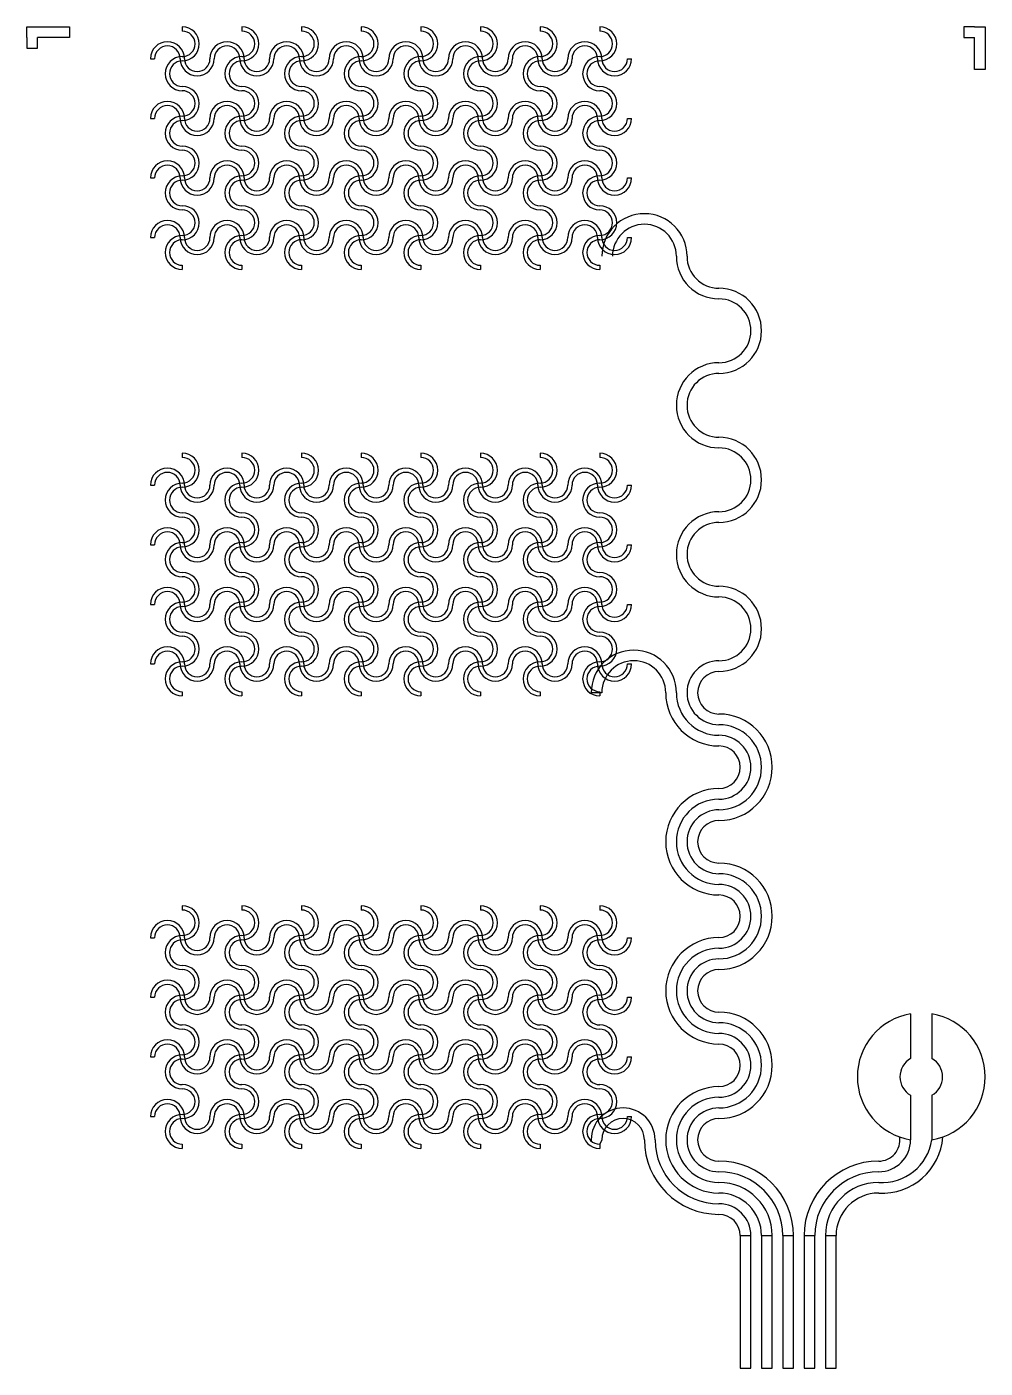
# Model space of a CAD drawing. Header units: inches. Extents: x 98 to 269, y 17 to 80.
# Drawn here: x 97.7 to 142.7, y 17.1 to 80.1 of the extents above; entities that cross this region are included whole.
import ezdxf

# ---------------------------------------------------------------- set-up
doc = ezdxf.new("R2010")
doc.units = ezdxf.units.IN
doc.header["$MEASUREMENT"] = 0

msp = doc.modelspace()

# ---------------------------------------------------------------- linework, layer by layer
for p, q in [((97.731, 80.078), (99.731, 80.078)), ((97.731, 79.578), (97.731, 80.078)), ((99.731, 80.078), (99.731, 79.578)), ((105.031, 80.078), (105.031, 79.878)), ((107.831, 80.078), (107.831, 79.878)), ((110.631, 80.078), (110.631, 79.878)), ((113.431, 80.078), (113.431, 79.878)), ((116.231, 80.078), (116.231, 79.878)), ((119.031, 80.078), (119.031, 79.878)), ((121.831, 80.078), (121.831, 79.878)), ((124.631, 80.078), (124.631, 79.878)), ((141.731, 80.078), (141.731, 79.578)), ((142.231, 80.078), (141.731, 80.078)), ((142.231, 80.078), (142.731, 80.078)), ((142.731, 80.078), (142.731, 78.078)), ((97.731, 79.578), (97.731, 79.078)), ((99.731, 79.578), (98.231, 79.578)), ((98.231, 79.078), (98.231, 79.578)), ((141.731, 79.578), (142.231, 79.578)), ((142.231, 78.078), (142.231, 79.578)), ((97.731, 79.078), (98.231, 79.078)), ((103.531, 78.578), (103.731, 78.578)), ((125.931, 78.578), (126.131, 78.578)), ((142.731, 78.078), (142.231, 78.078)), ((103.531, 75.778), (103.731, 75.778)), ((125.931, 75.778), (126.131, 75.778)), ((103.531, 72.978), (103.731, 72.978)), ((125.931, 72.978), (126.131, 72.978)), ((103.531, 70.178), (103.731, 70.178)), ((125.931, 70.178), (126.131, 70.178)), ((105.031, 68.878), (105.031, 68.678)), ((107.831, 68.878), (107.831, 68.678)), ((110.631, 68.878), (110.631, 68.678)), ((113.431, 68.878), (113.431, 68.678)), ((116.231, 68.878), (116.231, 68.678)), ((119.031, 68.878), (119.031, 68.678)), ((121.831, 68.878), (121.831, 68.678)), ((124.631, 68.878), (124.631, 68.678)), ((105.031, 60.052), (105.031, 59.852)), ((107.831, 60.052), (107.831, 59.852)), ((110.631, 60.052), (110.631, 59.852)), ((113.431, 60.052), (113.431, 59.852)), ((116.231, 60.052), (116.231, 59.852)), ((119.031, 60.052), (119.031, 59.852)), ((121.831, 60.052), (121.831, 59.852)), ((124.631, 60.052), (124.631, 59.852)), ((103.531, 58.552), (103.731, 58.552)), ((125.931, 58.552), (126.131, 58.552)), ((103.531, 55.752), (103.731, 55.752)), ((125.931, 55.752), (126.131, 55.752)), ((103.531, 52.952), (103.731, 52.952)), ((125.931, 52.952), (126.131, 52.952)), ((103.531, 50.152), (103.731, 50.152)), ((125.931, 50.152), (126.131, 50.152)), ((105.031, 48.852), (105.031, 48.652)), ((107.831, 48.852), (107.831, 48.652)), ((110.631, 48.852), (110.631, 48.652)), ((113.431, 48.852), (113.431, 48.652)), ((116.231, 48.852), (116.231, 48.652)), ((119.031, 48.852), (119.031, 48.652)), ((121.831, 48.852), (121.831, 48.652)), ((124.731, 48.802), (124.231, 48.802)), ((124.631, 48.852), (124.631, 48.652)), ((105.031, 38.797), (105.031, 38.597)), ((107.831, 38.797), (107.831, 38.597)), ((110.631, 38.797), (110.631, 38.597)), ((113.431, 38.797), (113.431, 38.597)), ((116.231, 38.797), (116.231, 38.597)), ((119.031, 38.797), (119.031, 38.597)), ((121.831, 38.797), (121.831, 38.597)), ((124.631, 38.797), (124.631, 38.597)), ((103.531, 37.297), (103.731, 37.297)), ((125.931, 37.297), (126.131, 37.297)), ((103.531, 34.497), (103.731, 34.497)), ((125.931, 34.497), (126.131, 34.497)), ((139.231, 33.718), (139.231, 31.626)), ((140.231, 33.718), (140.231, 31.626)), ((103.531, 31.697), (103.731, 31.697)), ((125.931, 31.697), (126.131, 31.697)), ((139.231, 29.894), (139.231, 27.802)), ((140.231, 29.894), (140.231, 27.802)), ((103.531, 28.897), (103.731, 28.897)), ((125.931, 28.897), (126.131, 28.897)), ((124.231, 27.802), (124.232, 27.749)), ((124.731, 27.802), (124.631, 27.597)), ((105.031, 27.597), (105.031, 27.397)), ((107.831, 27.597), (107.831, 27.397)), ((110.631, 27.597), (110.631, 27.397)), ((113.431, 27.597), (113.431, 27.397)), ((116.231, 27.597), (116.231, 27.397)), ((119.031, 27.597), (119.031, 27.397)), ((121.831, 27.597), (121.831, 27.397)), ((124.631, 27.597), (124.631, 27.397)), ((131.231, 23.302), (131.231, 17.078)), ((131.231, 23.302), (131.731, 23.302)), ((131.731, 17.078), (131.731, 23.302)), ((132.231, 23.302), (132.231, 17.078)), ((132.231, 23.302), (132.731, 23.302)), ((132.731, 17.078), (132.731, 23.302)), ((133.231, 23.302), (133.231, 17.078)), ((133.231, 23.302), (133.731, 23.302)), ((133.731, 17.078), (133.731, 23.302)), ((134.231, 23.302), (134.231, 17.078)), ((134.231, 23.302), (134.731, 23.302)), ((134.731, 17.078), (134.731, 23.302)), ((135.231, 23.302), (135.231, 17.078)), ((135.231, 23.302), (135.731, 23.302)), ((135.731, 17.078), (135.731, 23.302)), ((131.231, 17.078), (131.731, 17.078)), ((132.231, 17.078), (132.731, 17.078)), ((133.231, 17.078), (133.731, 17.078)), ((134.231, 17.078), (134.731, 17.078)), ((135.231, 17.078), (135.731, 17.078))]:
    msp.add_line(p, q)
for centre, radius, start, end in [((105.031, 79.278), 0.8, 270, 90), ((107.831, 79.278), 0.8, 270, 90), ((110.631, 79.278), 0.8, 270, 90), ((113.431, 79.278), 0.8, 270, 90), ((116.231, 79.278), 0.8, 270, 90), ((119.031, 79.278), 0.8, 270, 90), ((121.831, 79.278), 0.8, 270, 90), ((124.631, 79.278), 0.8, 270, 90), ((105.031, 79.278), 0.6, 270, 90), ((107.831, 79.278), 0.6, 270, 90), ((110.631, 79.278), 0.6, 270, 90), ((113.431, 79.278), 0.6, 270, 90), ((116.231, 79.278), 0.6, 270, 90), ((119.031, 79.278), 0.6, 270, 90), ((121.831, 79.278), 0.6, 270, 90), ((124.631, 79.278), 0.6, 270, 90), ((104.331, 78.578), 0.8, 0, 180), ((104.331, 78.578), 0.6, 0, 180), ((107.131, 78.578), 0.8, 0, 180), ((107.131, 78.578), 0.6, 0, 180), ((109.931, 78.578), 0.8, 0, 180), ((109.931, 78.578), 0.6, 0, 180), ((112.731, 78.578), 0.8, 0, 180), ((112.731, 78.578), 0.6, 0, 180), ((115.531, 78.578), 0.8, 0, 180), ((115.531, 78.578), 0.6, 0, 180), ((118.331, 78.578), 0.8, 0, 180), ((118.331, 78.578), 0.6, 0, 180), ((121.131, 78.578), 0.8, 0, 180), ((121.131, 78.578), 0.6, 0, 180), ((123.931, 78.578), 0.8, 0, 180), ((123.931, 78.578), 0.6, 0, 180), ((105.031, 77.878), 0.8, 90, 270), ((105.031, 77.878), 0.6, 90, 270), ((105.731, 78.578), 0.8, 180, 0), ((105.731, 78.578), 0.6, 180, 0), ((107.831, 77.878), 0.8, 90, 270), ((107.831, 77.878), 0.6, 90, 270), ((108.531, 78.578), 0.8, 180, 0), ((108.531, 78.578), 0.6, 180, 0), ((110.631, 77.878), 0.8, 90, 270), ((110.631, 77.878), 0.6, 90, 270), ((111.331, 78.578), 0.8, 180, 0), ((111.331, 78.578), 0.6, 180, 0), ((113.431, 77.878), 0.8, 90, 270), ((113.431, 77.878), 0.6, 90, 270), ((114.131, 78.578), 0.8, 180, 0), ((114.131, 78.578), 0.6, 180, 0), ((116.231, 77.878), 0.8, 90, 270), ((116.231, 77.878), 0.6, 90, 270), ((116.931, 78.578), 0.8, 180, 0), ((116.931, 78.578), 0.6, 180, 0), ((119.031, 77.878), 0.8, 90, 270), ((119.031, 77.878), 0.6, 90, 270), ((119.731, 78.578), 0.8, 180, 0), ((119.731, 78.578), 0.6, 180, 0), ((121.831, 77.878), 0.8, 90, 270), ((121.831, 77.878), 0.6, 90, 270), ((122.531, 78.578), 0.8, 180, 0), ((122.531, 78.578), 0.6, 180, 0), ((124.631, 77.878), 0.8, 90, 270), ((124.631, 77.878), 0.6, 90, 270), ((125.331, 78.578), 0.8, 180, 0), ((125.331, 78.578), 0.6, 180, 0), ((105.031, 76.478), 0.8, 270, 90), ((105.031, 76.478), 0.6, 270, 90), ((107.831, 76.478), 0.8, 270, 90), ((107.831, 76.478), 0.6, 270, 90), ((110.631, 76.478), 0.8, 270, 90), ((110.631, 76.478), 0.6, 270, 90), ((113.431, 76.478), 0.8, 270, 90), ((113.431, 76.478), 0.6, 270, 90), ((116.231, 76.478), 0.8, 270, 90), ((116.231, 76.478), 0.6, 270, 90), ((119.031, 76.478), 0.8, 270, 90), ((119.031, 76.478), 0.6, 270, 90), ((121.831, 76.478), 0.8, 270, 90), ((121.831, 76.478), 0.6, 270, 90), ((124.631, 76.478), 0.8, 270, 90), ((124.631, 76.478), 0.6, 270, 90), ((104.331, 75.778), 0.8, 0, 180), ((104.331, 75.778), 0.6, 0, 180), ((107.131, 75.778), 0.8, 0, 180), ((107.131, 75.778), 0.6, 0, 180), ((109.931, 75.778), 0.8, 0, 180), ((109.931, 75.778), 0.6, 0, 180), ((112.731, 75.778), 0.8, 0, 180), ((112.731, 75.778), 0.6, 0, 180), ((115.531, 75.778), 0.8, 0, 180), ((115.531, 75.778), 0.6, 0, 180), ((118.331, 75.778), 0.8, 0, 180), ((118.331, 75.778), 0.6, 0, 180), ((121.131, 75.778), 0.8, 0, 180), ((121.131, 75.778), 0.6, 0, 180), ((123.931, 75.778), 0.8, 0, 180), ((123.931, 75.778), 0.6, 0, 180), ((105.031, 75.078), 0.8, 90, 270), ((105.031, 75.078), 0.6, 90, 270), ((105.731, 75.778), 0.8, 180, 0), ((105.731, 75.778), 0.6, 180, 0), ((107.831, 75.078), 0.8, 90, 270), ((107.831, 75.078), 0.6, 90, 270), ((108.531, 75.778), 0.8, 180, 0), ((108.531, 75.778), 0.6, 180, 0), ((110.631, 75.078), 0.8, 90, 270), ((110.631, 75.078), 0.6, 90, 270), ((111.331, 75.778), 0.8, 180, 0), ((111.331, 75.778), 0.6, 180, 0), ((113.431, 75.078), 0.8, 90, 270), ((113.431, 75.078), 0.6, 90, 270), ((114.131, 75.778), 0.8, 180, 0), ((114.131, 75.778), 0.6, 180, 0), ((116.231, 75.078), 0.8, 90, 270), ((116.231, 75.078), 0.6, 90, 270), ((116.931, 75.778), 0.8, 180, 0), ((116.931, 75.778), 0.6, 180, 0), ((119.031, 75.078), 0.8, 90, 270), ((119.031, 75.078), 0.6, 90, 270), ((119.731, 75.778), 0.8, 180, 0), ((119.731, 75.778), 0.6, 180, 0), ((121.831, 75.078), 0.8, 90, 270), ((121.831, 75.078), 0.6, 90, 270), ((122.531, 75.778), 0.8, 180, 0), ((122.531, 75.778), 0.6, 180, 0), ((124.631, 75.078), 0.8, 90, 270), ((124.631, 75.078), 0.6, 90, 270), ((125.331, 75.778), 0.8, 180, 0), ((125.331, 75.778), 0.6, 180, 0), ((105.031, 73.678), 0.8, 270, 90), ((107.831, 73.678), 0.8, 270, 90), ((110.631, 73.678), 0.8, 270, 90), ((113.431, 73.678), 0.8, 270, 90), ((116.231, 73.678), 0.8, 270, 90), ((119.031, 73.678), 0.8, 270, 90), ((121.831, 73.678), 0.8, 270, 90), ((124.631, 73.678), 0.8, 270, 90), ((104.331, 72.978), 0.8, 0, 180), ((105.031, 73.678), 0.6, 270, 90), ((107.131, 72.978), 0.8, 0, 180), ((107.831, 73.678), 0.6, 270, 90), ((109.931, 72.978), 0.8, 0, 180), ((110.631, 73.678), 0.6, 270, 90), ((112.731, 72.978), 0.8, 0, 180), ((113.431, 73.678), 0.6, 270, 90), ((115.531, 72.978), 0.8, 0, 180), ((116.231, 73.678), 0.6, 270, 90), ((118.331, 72.978), 0.8, 0, 180), ((119.031, 73.678), 0.6, 270, 90), ((121.131, 72.978), 0.8, 0, 180), ((121.831, 73.678), 0.6, 270, 90), ((123.931, 72.978), 0.8, 0, 180), ((124.631, 73.678), 0.6, 270, 90), ((104.331, 72.978), 0.6, 0, 180), ((107.131, 72.978), 0.6, 0, 180), ((109.931, 72.978), 0.6, 0, 180), ((112.731, 72.978), 0.6, 0, 180), ((115.531, 72.978), 0.6, 0, 180), ((118.331, 72.978), 0.6, 0, 180), ((121.131, 72.978), 0.6, 0, 180), ((123.931, 72.978), 0.6, 0, 180), ((105.031, 72.278), 0.8, 90, 270), ((105.031, 72.278), 0.6, 90, 270), ((105.731, 72.978), 0.8, 180, 0), ((105.731, 72.978), 0.6, 180, 0), ((107.831, 72.278), 0.8, 90, 270), ((107.831, 72.278), 0.6, 90, 270), ((108.531, 72.978), 0.8, 180, 0), ((108.531, 72.978), 0.6, 180, 0), ((110.631, 72.278), 0.8, 90, 270), ((110.631, 72.278), 0.6, 90, 270), ((111.331, 72.978), 0.8, 180, 0), ((111.331, 72.978), 0.6, 180, 0), ((113.431, 72.278), 0.8, 90, 270), ((113.431, 72.278), 0.6, 90, 270), ((114.131, 72.978), 0.8, 180, 0), ((114.131, 72.978), 0.6, 180, 0), ((116.231, 72.278), 0.8, 90, 270), ((116.231, 72.278), 0.6, 90, 270), ((116.931, 72.978), 0.8, 180, 0), ((116.931, 72.978), 0.6, 180, 0), ((119.031, 72.278), 0.8, 90, 270), ((119.031, 72.278), 0.6, 90, 270), ((119.731, 72.978), 0.8, 180, 0), ((119.731, 72.978), 0.6, 180, 0), ((121.831, 72.278), 0.8, 90, 270), ((121.831, 72.278), 0.6, 90, 270), ((122.531, 72.978), 0.8, 180, 0), ((122.531, 72.978), 0.6, 180, 0), ((124.631, 72.278), 0.8, 90, 270), ((124.631, 72.278), 0.6, 90, 270), ((125.331, 72.978), 0.8, 180, 0), ((125.331, 72.978), 0.6, 180, 0), ((105.031, 70.878), 0.8, 270, 90), ((105.031, 70.878), 0.6, 270, 90), ((107.831, 70.878), 0.8, 270, 90), ((107.831, 70.878), 0.6, 270, 90), ((110.631, 70.878), 0.8, 270, 90), ((110.631, 70.878), 0.6, 270, 90), ((113.431, 70.878), 0.8, 270, 90), ((113.431, 70.878), 0.6, 270, 90), ((116.231, 70.878), 0.8, 270, 90), ((116.231, 70.878), 0.6, 270, 90), ((119.031, 70.878), 0.8, 270, 90), ((119.031, 70.878), 0.6, 270, 90), ((121.831, 70.878), 0.8, 270, 90), ((121.831, 70.878), 0.6, 270, 90), ((124.631, 70.878), 0.8, 270, 90), ((124.631, 70.878), 0.6, 270, 90), ((126.731, 69.302), 2, 0, 180), ((104.331, 70.178), 0.8, 0, 180), ((104.331, 70.178), 0.6, 0, 180), ((107.131, 70.178), 0.8, 0, 180), ((107.131, 70.178), 0.6, 0, 180), ((109.931, 70.178), 0.8, 0, 180), ((109.931, 70.178), 0.6, 0, 180), ((112.731, 70.178), 0.8, 0, 180), ((112.731, 70.178), 0.6, 0, 180), ((115.531, 70.178), 0.8, 0, 180), ((115.531, 70.178), 0.6, 0, 180), ((118.331, 70.178), 0.8, 0, 180), ((118.331, 70.178), 0.6, 0, 180), ((121.131, 70.178), 0.8, 0, 180), ((121.131, 70.178), 0.6, 0, 180), ((123.931, 70.178), 0.8, 0, 180), ((123.931, 70.178), 0.6, 0, 180), ((126.731, 69.302), 1.5, 0, 180), ((105.031, 69.478), 0.8, 90, 270), ((105.031, 69.478), 0.6, 90, 270), ((105.731, 70.178), 0.8, 180, 0), ((105.731, 70.178), 0.6, 180, 0), ((107.831, 69.478), 0.8, 90, 270), ((107.831, 69.478), 0.6, 90, 270), ((108.531, 70.178), 0.8, 180, 0), ((108.531, 70.178), 0.6, 180, 0), ((110.631, 69.478), 0.8, 90, 270), ((110.631, 69.478), 0.6, 90, 270), ((111.331, 70.178), 0.8, 180, 0), ((111.331, 70.178), 0.6, 180, 0), ((113.431, 69.478), 0.8, 90, 270), ((113.431, 69.478), 0.6, 90, 270), ((114.131, 70.178), 0.8, 180, 0), ((114.131, 70.178), 0.6, 180, 0), ((116.231, 69.478), 0.8, 90, 270), ((116.231, 69.478), 0.6, 90, 270), ((116.931, 70.178), 0.8, 180, 0), ((116.931, 70.178), 0.6, 180, 0), ((119.031, 69.478), 0.8, 90, 270), ((119.031, 69.478), 0.6, 90, 270), ((119.731, 70.178), 0.8, 180, 0), ((119.731, 70.178), 0.6, 180, 0), ((121.831, 69.478), 0.8, 90, 270), ((121.831, 69.478), 0.6, 90, 270), ((122.531, 70.178), 0.8, 180, 0), ((122.531, 70.178), 0.6, 180, 0), ((124.631, 69.478), 0.8, 90, 270), ((124.631, 69.478), 0.6, 90, 270), ((125.331, 70.178), 0.8, 180, 0), ((125.331, 70.178), 0.6, 180, 0), ((130.231, 69.302), 2, 180, 270), ((130.231, 69.302), 1.5, 180, 270), ((130.231, 65.802), 2, 270, 90), ((130.231, 65.802), 1.5, 270, 90), ((130.231, 62.302), 2, 90, 270), ((130.231, 62.302), 1.5, 90, 270), ((130.231, 58.802), 2, 270, 90), ((105.031, 59.252), 0.8, 270, 90), ((105.031, 59.252), 0.6, 270, 90), ((107.831, 59.252), 0.8, 270, 90), ((107.831, 59.252), 0.6, 270, 90), ((110.631, 59.252), 0.8, 270, 90), ((110.631, 59.252), 0.6, 270, 90), ((113.431, 59.252), 0.8, 270, 90), ((113.431, 59.252), 0.6, 270, 90), ((116.231, 59.252), 0.8, 270, 90), ((116.231, 59.252), 0.6, 270, 90), ((119.031, 59.252), 0.8, 270, 90), ((119.031, 59.252), 0.6, 270, 90), ((121.831, 59.252), 0.8, 270, 90), ((121.831, 59.252), 0.6, 270, 90), ((124.631, 59.252), 0.8, 270, 90), ((124.631, 59.252), 0.6, 270, 90), ((130.231, 58.802), 1.5, 270, 90), ((104.331, 58.552), 0.8, 0, 180), ((107.131, 58.552), 0.8, 0, 180), ((109.931, 58.552), 0.8, 0, 180), ((112.731, 58.552), 0.8, 0, 180), ((115.531, 58.552), 0.8, 0, 180), ((118.331, 58.552), 0.8, 0, 180), ((121.131, 58.552), 0.8, 0, 180), ((123.931, 58.552), 0.8, 0, 180), ((104.331, 58.552), 0.6, 0, 180), ((105.031, 57.852), 0.8, 90, 270), ((107.131, 58.552), 0.6, 0, 180), ((107.831, 57.852), 0.8, 90, 270), ((109.931, 58.552), 0.6, 0, 180), ((110.631, 57.852), 0.8, 90, 270), ((112.731, 58.552), 0.6, 0, 180), ((113.431, 57.852), 0.8, 90, 270), ((115.531, 58.552), 0.6, 0, 180), ((116.231, 57.852), 0.8, 90, 270), ((118.331, 58.552), 0.6, 0, 180), ((119.031, 57.852), 0.8, 90, 270), ((121.131, 58.552), 0.6, 0, 180), ((121.831, 57.852), 0.8, 90, 270), ((123.931, 58.552), 0.6, 0, 180), ((124.631, 57.852), 0.8, 90, 270), ((105.031, 57.852), 0.6, 90, 270), ((105.731, 58.552), 0.8, 180, 0), ((105.731, 58.552), 0.6, 180, 0), ((107.831, 57.852), 0.6, 90, 270), ((108.531, 58.552), 0.8, 180, 0), ((108.531, 58.552), 0.6, 180, 0), ((110.631, 57.852), 0.6, 90, 270), ((111.331, 58.552), 0.8, 180, 0), ((111.331, 58.552), 0.6, 180, 0), ((113.431, 57.852), 0.6, 90, 270), ((114.131, 58.552), 0.8, 180, 0), ((114.131, 58.552), 0.6, 180, 0), ((116.231, 57.852), 0.6, 90, 270), ((116.931, 58.552), 0.8, 180, 0), ((116.931, 58.552), 0.6, 180, 0), ((119.031, 57.852), 0.6, 90, 270), ((119.731, 58.552), 0.8, 180, 0), ((119.731, 58.552), 0.6, 180, 0), ((121.831, 57.852), 0.6, 90, 270), ((122.531, 58.552), 0.8, 180, 0), ((122.531, 58.552), 0.6, 180, 0), ((124.631, 57.852), 0.6, 90, 270), ((125.331, 58.552), 0.8, 180, 0), ((125.331, 58.552), 0.6, 180, 0), ((105.031, 56.452), 0.8, 270, 90), ((105.031, 56.452), 0.6, 270, 90), ((107.831, 56.452), 0.8, 270, 90), ((107.831, 56.452), 0.6, 270, 90), ((110.631, 56.452), 0.8, 270, 90), ((110.631, 56.452), 0.6, 270, 90), ((113.431, 56.452), 0.8, 270, 90), ((113.431, 56.452), 0.6, 270, 90), ((116.231, 56.452), 0.8, 270, 90), ((116.231, 56.452), 0.6, 270, 90), ((119.031, 56.452), 0.8, 270, 90), ((119.031, 56.452), 0.6, 270, 90), ((121.831, 56.452), 0.8, 270, 90), ((121.831, 56.452), 0.6, 270, 90), ((124.631, 56.452), 0.8, 270, 90), ((124.631, 56.452), 0.6, 270, 90), ((130.231, 55.302), 2, 90, 270), ((130.231, 55.302), 1.5, 90, 270), ((104.331, 55.752), 0.8, 0, 180), ((104.331, 55.752), 0.6, 0, 180), ((107.131, 55.752), 0.8, 0, 180), ((107.131, 55.752), 0.6, 0, 180), ((109.931, 55.752), 0.8, 0, 180), ((109.931, 55.752), 0.6, 0, 180), ((112.731, 55.752), 0.8, 0, 180), ((112.731, 55.752), 0.6, 0, 180), ((115.531, 55.752), 0.8, 0, 180), ((115.531, 55.752), 0.6, 0, 180), ((118.331, 55.752), 0.8, 0, 180), ((118.331, 55.752), 0.6, 0, 180), ((121.131, 55.752), 0.8, 0, 180), ((121.131, 55.752), 0.6, 0, 180), ((123.931, 55.752), 0.8, 0, 180), ((123.931, 55.752), 0.6, 0, 180), ((105.031, 55.052), 0.8, 90, 270), ((105.031, 55.052), 0.6, 90, 270), ((105.731, 55.752), 0.8, 180, 0), ((105.731, 55.752), 0.6, 180, 0), ((107.831, 55.052), 0.8, 90, 270), ((107.831, 55.052), 0.6, 90, 270), ((108.531, 55.752), 0.8, 180, 0), ((108.531, 55.752), 0.6, 180, 0), ((110.631, 55.052), 0.8, 90, 270), ((110.631, 55.052), 0.6, 90, 270), ((111.331, 55.752), 0.8, 180, 0), ((111.331, 55.752), 0.6, 180, 0), ((113.431, 55.052), 0.8, 90, 270), ((113.431, 55.052), 0.6, 90, 270), ((114.131, 55.752), 0.8, 180, 0), ((114.131, 55.752), 0.6, 180, 0), ((116.231, 55.052), 0.8, 90, 270), ((116.231, 55.052), 0.6, 90, 270), ((116.931, 55.752), 0.8, 180, 0), ((116.931, 55.752), 0.6, 180, 0), ((119.031, 55.052), 0.8, 90, 270), ((119.031, 55.052), 0.6, 90, 270), ((119.731, 55.752), 0.8, 180, 0), ((119.731, 55.752), 0.6, 180, 0), ((121.831, 55.052), 0.8, 90, 270), ((121.831, 55.052), 0.6, 90, 270), ((122.531, 55.752), 0.8, 180, 0), ((122.531, 55.752), 0.6, 180, 0), ((124.631, 55.052), 0.8, 90, 270), ((124.631, 55.052), 0.6, 90, 270), ((125.331, 55.752), 0.8, 180, 0), ((125.331, 55.752), 0.6, 180, 0), ((105.031, 53.652), 0.8, 270, 90), ((105.031, 53.652), 0.6, 270, 90), ((107.831, 53.652), 0.8, 270, 90), ((107.831, 53.652), 0.6, 270, 90), ((110.631, 53.652), 0.8, 270, 90), ((110.631, 53.652), 0.6, 270, 90), ((113.431, 53.652), 0.8, 270, 90), ((113.431, 53.652), 0.6, 270, 90), ((116.231, 53.652), 0.8, 270, 90), ((116.231, 53.652), 0.6, 270, 90), ((119.031, 53.652), 0.8, 270, 90), ((119.031, 53.652), 0.6, 270, 90), ((121.831, 53.652), 0.8, 270, 90), ((121.831, 53.652), 0.6, 270, 90), ((124.631, 53.652), 0.8, 270, 90), ((124.631, 53.652), 0.6, 270, 90), ((104.331, 52.952), 0.8, 0, 180), ((104.331, 52.952), 0.6, 0, 180), ((107.131, 52.952), 0.8, 0, 180), ((107.131, 52.952), 0.6, 0, 180), ((109.931, 52.952), 0.8, 0, 180), ((109.931, 52.952), 0.6, 0, 180), ((112.731, 52.952), 0.8, 0, 180), ((112.731, 52.952), 0.6, 0, 180), ((115.531, 52.952), 0.8, 0, 180), ((115.531, 52.952), 0.6, 0, 180), ((118.331, 52.952), 0.8, 0, 180), ((118.331, 52.952), 0.6, 0, 180), ((121.131, 52.952), 0.8, 0, 180), ((121.131, 52.952), 0.6, 0, 180), ((123.931, 52.952), 0.8, 0, 180), ((123.931, 52.952), 0.6, 0, 180), ((130.231, 51.802), 2, 270, 90), ((105.031, 52.252), 0.8, 90, 270), ((105.731, 52.952), 0.8, 180, 0), ((105.731, 52.952), 0.6, 180, 0), ((107.831, 52.252), 0.8, 90, 270), ((108.531, 52.952), 0.8, 180, 0), ((108.531, 52.952), 0.6, 180, 0), ((110.631, 52.252), 0.8, 90, 270), ((111.331, 52.952), 0.8, 180, 0), ((111.331, 52.952), 0.6, 180, 0), ((113.431, 52.252), 0.8, 90, 270), ((114.131, 52.952), 0.8, 180, 0), ((114.131, 52.952), 0.6, 180, 0), ((116.231, 52.252), 0.8, 90, 270), ((116.931, 52.952), 0.8, 180, 0), ((116.931, 52.952), 0.6, 180, 0), ((119.031, 52.252), 0.8, 90, 270), ((119.731, 52.952), 0.8, 180, 0), ((119.731, 52.952), 0.6, 180, 0), ((121.831, 52.252), 0.8, 90, 270), ((122.531, 52.952), 0.8, 180, 0), ((122.531, 52.952), 0.6, 180, 0), ((124.631, 52.252), 0.8, 90, 270), ((125.331, 52.952), 0.8, 180, 0), ((125.331, 52.952), 0.6, 180, 0), ((130.231, 51.802), 1.5, 270, 90), ((105.031, 52.252), 0.6, 90, 270), ((107.831, 52.252), 0.6, 90, 270), ((110.631, 52.252), 0.6, 90, 270), ((113.431, 52.252), 0.6, 90, 270), ((116.231, 52.252), 0.6, 90, 270), ((119.031, 52.252), 0.6, 90, 270), ((121.831, 52.252), 0.6, 90, 270), ((124.631, 52.252), 0.6, 90, 270), ((105.031, 50.852), 0.8, 270, 90), ((105.031, 50.852), 0.6, 270, 90), ((107.831, 50.852), 0.8, 270, 90), ((107.831, 50.852), 0.6, 270, 90), ((110.631, 50.852), 0.8, 270, 90), ((110.631, 50.852), 0.6, 270, 90), ((113.431, 50.852), 0.8, 270, 90), ((113.431, 50.852), 0.6, 270, 90), ((116.231, 50.852), 0.8, 270, 90), ((116.231, 50.852), 0.6, 270, 90), ((119.031, 50.852), 0.8, 270, 90), ((119.031, 50.852), 0.6, 270, 90), ((121.831, 50.852), 0.8, 270, 90), ((121.831, 50.852), 0.6, 270, 90), ((124.631, 50.852), 0.8, 270, 90), ((124.631, 50.852), 0.6, 270, 90), ((104.331, 50.152), 0.8, 0, 180), ((104.331, 50.152), 0.6, 0, 180), ((107.131, 50.152), 0.8, 0, 180), ((107.131, 50.152), 0.6, 0, 180), ((109.931, 50.152), 0.8, 0, 180), ((109.931, 50.152), 0.6, 0, 180), ((112.731, 50.152), 0.8, 0, 180), ((112.731, 50.152), 0.6, 0, 180), ((115.531, 50.152), 0.8, 0, 180), ((115.531, 50.152), 0.6, 0, 180), ((118.331, 50.152), 0.8, 0, 180), ((118.331, 50.152), 0.6, 0, 180), ((121.131, 50.152), 0.8, 0, 180), ((121.131, 50.152), 0.6, 0, 180), ((123.931, 50.152), 0.8, 0, 180), ((123.931, 50.152), 0.6, 0, 180), ((126.231, 48.802), 2, 0, 180), ((105.031, 49.452), 0.8, 90, 270), ((105.031, 49.452), 0.6, 90, 270), ((105.731, 50.152), 0.8, 180, 0), ((105.731, 50.152), 0.6, 180, 0), ((107.831, 49.452), 0.8, 90, 270), ((107.831, 49.452), 0.6, 90, 270), ((108.531, 50.152), 0.8, 180, 0), ((108.531, 50.152), 0.6, 180, 0), ((110.631, 49.452), 0.8, 90, 270), ((110.631, 49.452), 0.6, 90, 270), ((111.331, 50.152), 0.8, 180, 0), ((111.331, 50.152), 0.6, 180, 0), ((113.431, 49.452), 0.8, 90, 270), ((113.431, 49.452), 0.6, 90, 270), ((114.131, 50.152), 0.8, 180, 0), ((114.131, 50.152), 0.6, 180, 0), ((116.231, 49.452), 0.8, 90, 270), ((116.231, 49.452), 0.6, 90, 270), ((116.931, 50.152), 0.8, 180, 0), ((116.931, 50.152), 0.6, 180, 0), ((119.031, 49.452), 0.8, 90, 270), ((119.031, 49.452), 0.6, 90, 270), ((119.731, 50.152), 0.8, 180, 0), ((119.731, 50.152), 0.6, 180, 0), ((121.831, 49.452), 0.8, 90, 270), ((121.831, 49.452), 0.6, 90, 270), ((122.531, 50.152), 0.8, 180, 0), ((122.531, 50.152), 0.6, 180, 0), ((124.631, 49.452), 0.8, 90, 270), ((124.631, 49.452), 0.6, 90, 270), ((125.331, 50.152), 0.8, 180, 0), ((126.231, 48.802), 1.5, 0, 180), ((125.331, 50.152), 0.6, 180, 0), ((130.231, 48.802), 1.5, 90, 270), ((130.231, 48.802), 1, 90, 270), ((130.231, 48.802), 2.5, 180, 270), ((130.231, 48.802), 2, 180, 270), ((130.231, 45.302), 2.5, 270, 90), ((130.231, 45.302), 2, 270, 90), ((130.231, 45.302), 1.5, 270, 90), ((130.231, 45.302), 1, 270, 90), ((130.231, 41.802), 2.5, 90, 270), ((130.231, 41.802), 2, 90, 270), ((130.231, 41.802), 1.5, 90, 270), ((130.231, 41.802), 1, 90, 270), ((130.231, 38.302), 2.5, 270, 90), ((130.231, 38.302), 2, 270, 90), ((130.231, 38.302), 1.5, 270, 90), ((130.231, 38.302), 1, 270, 90), ((105.031, 37.997), 0.8, 270, 90), ((105.031, 37.997), 0.6, 270, 90), ((107.831, 37.997), 0.8, 270, 90), ((107.831, 37.997), 0.6, 270, 90), ((110.631, 37.997), 0.8, 270, 90), ((110.631, 37.997), 0.6, 270, 90), ((113.431, 37.997), 0.8, 270, 90), ((113.431, 37.997), 0.6, 270, 90), ((116.231, 37.997), 0.8, 270, 90), ((116.231, 37.997), 0.6, 270, 90), ((119.031, 37.997), 0.8, 270, 90), ((119.031, 37.997), 0.6, 270, 90), ((121.831, 37.997), 0.8, 270, 90), ((121.831, 37.997), 0.6, 270, 90), ((124.631, 37.997), 0.8, 270, 90), ((124.631, 37.997), 0.6, 270, 90), ((104.331, 37.297), 0.8, 0, 180), ((104.331, 37.297), 0.6, 0, 180), ((107.131, 37.297), 0.8, 0, 180), ((107.131, 37.297), 0.6, 0, 180), ((109.931, 37.297), 0.8, 0, 180), ((109.931, 37.297), 0.6, 0, 180), ((112.731, 37.297), 0.8, 0, 180), ((112.731, 37.297), 0.6, 0, 180), ((115.531, 37.297), 0.8, 0, 180), ((115.531, 37.297), 0.6, 0, 180), ((118.331, 37.297), 0.8, 0, 180), ((118.331, 37.297), 0.6, 0, 180), ((121.131, 37.297), 0.8, 0, 180), ((121.131, 37.297), 0.6, 0, 180), ((123.931, 37.297), 0.8, 0, 180), ((123.931, 37.297), 0.6, 0, 180), ((105.031, 36.597), 0.8, 90, 270), ((105.031, 36.597), 0.6, 90, 270), ((105.731, 37.297), 0.8, 180, 0), ((105.731, 37.297), 0.6, 180, 0), ((107.831, 36.597), 0.8, 90, 270), ((107.831, 36.597), 0.6, 90, 270), ((108.531, 37.297), 0.8, 180, 0), ((108.531, 37.297), 0.6, 180, 0), ((110.631, 36.597), 0.8, 90, 270), ((110.631, 36.597), 0.6, 90, 270), ((111.331, 37.297), 0.8, 180, 0), ((111.331, 37.297), 0.6, 180, 0), ((113.431, 36.597), 0.8, 90, 270), ((113.431, 36.597), 0.6, 90, 270), ((114.131, 37.297), 0.8, 180, 0), ((114.131, 37.297), 0.6, 180, 0), ((116.231, 36.597), 0.8, 90, 270), ((116.231, 36.597), 0.6, 90, 270), ((116.931, 37.297), 0.8, 180, 0), ((116.931, 37.297), 0.6, 180, 0), ((119.031, 36.597), 0.8, 90, 270), ((119.031, 36.597), 0.6, 90, 270), ((119.731, 37.297), 0.8, 180, 0), ((119.731, 37.297), 0.6, 180, 0), ((121.831, 36.597), 0.8, 90, 270), ((121.831, 36.597), 0.6, 90, 270), ((122.531, 37.297), 0.8, 180, 0), ((122.531, 37.297), 0.6, 180, 0), ((124.631, 36.597), 0.8, 90, 270), ((124.631, 36.597), 0.6, 90, 270), ((125.331, 37.297), 0.8, 180, 0), ((125.331, 37.297), 0.6, 180, 0), ((130.231, 34.802), 2.5, 90, 270), ((130.231, 34.802), 2, 90, 270), ((105.031, 35.197), 0.8, 270, 90), ((107.831, 35.197), 0.8, 270, 90), ((110.631, 35.197), 0.8, 270, 90), ((113.431, 35.197), 0.8, 270, 90), ((116.231, 35.197), 0.8, 270, 90), ((119.031, 35.197), 0.8, 270, 90), ((121.831, 35.197), 0.8, 270, 90), ((124.631, 35.197), 0.8, 270, 90), ((130.231, 34.802), 1.5, 90, 270), ((104.331, 34.497), 0.8, 0, 180), ((105.031, 35.197), 0.6, 270, 90), ((107.131, 34.497), 0.8, 0, 180), ((107.831, 35.197), 0.6, 270, 90), ((109.931, 34.497), 0.8, 0, 180), ((110.631, 35.197), 0.6, 270, 90), ((112.731, 34.497), 0.8, 0, 180), ((113.431, 35.197), 0.6, 270, 90), ((115.531, 34.497), 0.8, 0, 180), ((116.231, 35.197), 0.6, 270, 90), ((118.331, 34.497), 0.8, 0, 180), ((119.031, 35.197), 0.6, 270, 90), ((121.131, 34.497), 0.8, 0, 180), ((121.831, 35.197), 0.6, 270, 90), ((123.931, 34.497), 0.8, 0, 180), ((124.631, 35.197), 0.6, 270, 90), ((130.231, 34.802), 1, 90, 270), ((104.331, 34.497), 0.6, 0, 180), ((107.131, 34.497), 0.6, 0, 180), ((109.931, 34.497), 0.6, 0, 180), ((112.731, 34.497), 0.6, 0, 180), ((115.531, 34.497), 0.6, 0, 180), ((118.331, 34.497), 0.6, 0, 180), ((121.131, 34.497), 0.6, 0, 180), ((123.931, 34.497), 0.6, 0, 180), ((105.031, 33.797), 0.8, 90, 270), ((105.031, 33.797), 0.6, 90, 270), ((105.731, 34.497), 0.8, 180, 0), ((105.731, 34.497), 0.6, 180, 0), ((107.831, 33.797), 0.8, 90, 270), ((107.831, 33.797), 0.6, 90, 270), ((108.531, 34.497), 0.8, 180, 0), ((108.531, 34.497), 0.6, 180, 0), ((110.631, 33.797), 0.8, 90, 270), ((110.631, 33.797), 0.6, 90, 270), ((111.331, 34.497), 0.8, 180, 0), ((111.331, 34.497), 0.6, 180, 0), ((113.431, 33.797), 0.8, 90, 270), ((113.431, 33.797), 0.6, 90, 270), ((114.131, 34.497), 0.8, 180, 0), ((114.131, 34.497), 0.6, 180, 0), ((116.231, 33.797), 0.8, 90, 270), ((116.231, 33.797), 0.6, 90, 270), ((116.931, 34.497), 0.8, 180, 0), ((116.931, 34.497), 0.6, 180, 0), ((119.031, 33.797), 0.8, 90, 270), ((119.031, 33.797), 0.6, 90, 270), ((119.731, 34.497), 0.8, 180, 0), ((119.731, 34.497), 0.6, 180, 0), ((121.831, 33.797), 0.8, 90, 270), ((121.831, 33.797), 0.6, 90, 270), ((122.531, 34.497), 0.8, 180, 0), ((122.531, 34.497), 0.6, 180, 0), ((124.631, 33.797), 0.8, 90, 270), ((124.631, 33.797), 0.6, 90, 270), ((125.331, 34.497), 0.8, 180, 0), ((125.331, 34.497), 0.6, 180, 0), ((130.231, 31.302), 2.5, 270, 90), ((139.731, 30.76), 3, 99.59407, 260.40593), ((139.731, 30.76), 3, 279.59407, 80.40593), ((105.031, 32.397), 0.8, 270, 90), ((105.031, 32.397), 0.6, 270, 90), ((107.831, 32.397), 0.8, 270, 90), ((107.831, 32.397), 0.6, 270, 90), ((110.631, 32.397), 0.8, 270, 90), ((110.631, 32.397), 0.6, 270, 90), ((113.431, 32.397), 0.8, 270, 90), ((113.431, 32.397), 0.6, 270, 90), ((116.231, 32.397), 0.8, 270, 90), ((116.231, 32.397), 0.6, 270, 90), ((119.031, 32.397), 0.8, 270, 90), ((119.031, 32.397), 0.6, 270, 90), ((121.831, 32.397), 0.8, 270, 90), ((121.831, 32.397), 0.6, 270, 90), ((124.631, 32.397), 0.8, 270, 90), ((124.631, 32.397), 0.6, 270, 90), ((130.231, 31.302), 2, 270, 90), ((130.231, 31.302), 1.5, 270, 90), ((104.331, 31.697), 0.8, 0, 180), ((104.331, 31.697), 0.6, 0, 180), ((107.131, 31.697), 0.8, 0, 180), ((107.131, 31.697), 0.6, 0, 180), ((109.931, 31.697), 0.8, 0, 180), ((109.931, 31.697), 0.6, 0, 180), ((112.731, 31.697), 0.8, 0, 180), ((112.731, 31.697), 0.6, 0, 180), ((115.531, 31.697), 0.8, 0, 180), ((115.531, 31.697), 0.6, 0, 180), ((118.331, 31.697), 0.8, 0, 180), ((118.331, 31.697), 0.6, 0, 180), ((121.131, 31.697), 0.8, 0, 180), ((121.131, 31.697), 0.6, 0, 180), ((123.931, 31.697), 0.8, 0, 180), ((123.931, 31.697), 0.6, 0, 180), ((130.231, 31.302), 1, 270, 90), ((105.031, 30.997), 0.8, 90, 270), ((105.031, 30.997), 0.6, 90, 270), ((105.731, 31.697), 0.8, 180, 0), ((105.731, 31.697), 0.6, 180, 0), ((107.831, 30.997), 0.8, 90, 270), ((107.831, 30.997), 0.6, 90, 270), ((108.531, 31.697), 0.8, 180, 0), ((108.531, 31.697), 0.6, 180, 0), ((110.631, 30.997), 0.8, 90, 270), ((110.631, 30.997), 0.6, 90, 270), ((111.331, 31.697), 0.8, 180, 0), ((111.331, 31.697), 0.6, 180, 0), ((113.431, 30.997), 0.8, 90, 270), ((113.431, 30.997), 0.6, 90, 270), ((114.131, 31.697), 0.8, 180, 0), ((114.131, 31.697), 0.6, 180, 0), ((116.231, 30.997), 0.8, 90, 270), ((116.231, 30.997), 0.6, 90, 270), ((116.931, 31.697), 0.8, 180, 0), ((116.931, 31.697), 0.6, 180, 0), ((119.031, 30.997), 0.8, 90, 270), ((119.031, 30.997), 0.6, 90, 270), ((119.731, 31.697), 0.8, 180, 0), ((119.731, 31.697), 0.6, 180, 0), ((121.831, 30.997), 0.8, 90, 270), ((121.831, 30.997), 0.6, 90, 270), ((122.531, 31.697), 0.8, 180, 0), ((122.531, 31.697), 0.6, 180, 0), ((124.631, 30.997), 0.8, 90, 270), ((124.631, 30.997), 0.6, 90, 270), ((125.331, 31.697), 0.8, 180, 0), ((125.331, 31.697), 0.6, 180, 0), ((139.731, 30.76), 1, 120, 240), ((139.731, 30.76), 1, 300, 60), ((105.031, 29.597), 0.8, 270, 90), ((107.831, 29.597), 0.8, 270, 90), ((110.631, 29.597), 0.8, 270, 90), ((113.431, 29.597), 0.8, 270, 90), ((116.231, 29.597), 0.8, 270, 90), ((119.031, 29.597), 0.8, 270, 90), ((121.831, 29.597), 0.8, 270, 90), ((124.631, 29.597), 0.8, 270, 90), ((130.231, 27.802), 2.5, 90, 270), ((104.331, 28.897), 0.8, 0, 180), ((105.031, 29.597), 0.6, 270, 90), ((107.131, 28.897), 0.8, 0, 180), ((107.831, 29.597), 0.6, 270, 90), ((109.931, 28.897), 0.8, 0, 180), ((110.631, 29.597), 0.6, 270, 90), ((112.731, 28.897), 0.8, 0, 180), ((113.431, 29.597), 0.6, 270, 90), ((115.531, 28.897), 0.8, 0, 180), ((116.231, 29.597), 0.6, 270, 90), ((118.331, 28.897), 0.8, 0, 180), ((119.031, 29.597), 0.6, 270, 90), ((121.131, 28.897), 0.8, 0, 180), ((121.831, 29.597), 0.6, 270, 90), ((123.931, 28.897), 0.8, 0, 180), ((124.631, 29.597), 0.6, 270, 90), ((130.231, 27.802), 2, 90, 270), ((104.331, 28.897), 0.6, 0, 180), ((105.031, 28.197), 0.8, 90, 270), ((107.131, 28.897), 0.6, 0, 180), ((107.831, 28.197), 0.8, 90, 270), ((109.931, 28.897), 0.6, 0, 180), ((110.631, 28.197), 0.8, 90, 270), ((112.731, 28.897), 0.6, 0, 180), ((113.431, 28.197), 0.8, 90, 270), ((115.531, 28.897), 0.6, 0, 180), ((116.231, 28.197), 0.8, 90, 270), ((118.331, 28.897), 0.6, 0, 180), ((119.031, 28.197), 0.8, 90, 270), ((121.131, 28.897), 0.6, 0, 180), ((121.831, 28.197), 0.8, 90, 270), ((123.931, 28.897), 0.6, 0, 180), ((124.631, 28.197), 0.8, 90, 270), ((125.731, 27.802), 1.5, 0, 180), ((130.231, 27.802), 1.5, 90, 270), ((105.031, 28.197), 0.6, 90, 270), ((105.731, 28.897), 0.8, 180, 0), ((105.731, 28.897), 0.6, 180, 0), ((107.831, 28.197), 0.6, 90, 270), ((108.531, 28.897), 0.8, 180, 0), ((108.531, 28.897), 0.6, 180, 0), ((110.631, 28.197), 0.6, 90, 270), ((111.331, 28.897), 0.8, 180, 0), ((111.331, 28.897), 0.6, 180, 0), ((113.431, 28.197), 0.6, 90, 270), ((114.131, 28.897), 0.8, 180, 0), ((114.131, 28.897), 0.6, 180, 0), ((116.231, 28.197), 0.6, 90, 270), ((116.931, 28.897), 0.8, 180, 0), ((116.931, 28.897), 0.6, 180, 0), ((119.031, 28.197), 0.6, 90, 270), ((119.731, 28.897), 0.8, 180, 0), ((119.731, 28.897), 0.6, 180, 0), ((121.831, 28.197), 0.6, 90, 270), ((122.531, 28.897), 0.8, 180, 0), ((122.531, 28.897), 0.6, 180, 0), ((124.631, 28.197), 0.6, 90, 270), ((125.331, 28.897), 0.8, 180, 0), ((125.331, 28.897), 0.6, 180, 0), ((125.731, 27.802), 1, 0, 180), ((130.231, 27.802), 1, 90, 270), ((130.231, 27.802), 3.5, 180, 270), ((130.231, 27.802), 3, 180, 270), ((137.89, 28.166), 2.869, 266.82869, 355.44027), ((137.731, 27.802), 1, 270, 7.62899), ((137.731, 27.802), 1.5, 270, 360), ((137.89, 28.166), 2.369, 266.15981, 351.15981), ((130.231, 23.302), 3.5, 0, 90), ((137.731, 23.302), 3.5, 90, 180), ((130.231, 23.302), 3, 0, 90), ((137.731, 23.302), 3, 90, 180), ((130.231, 23.302), 2.5, 0, 90), ((130.231, 23.302), 2, 360, 90), ((137.731, 23.302), 2.5, 90, 180), ((137.731, 23.302), 2, 90, 180), ((130.231, 23.302), 1.5, 360, 90), ((130.231, 23.302), 1, 0, 90)]:
    msp.add_arc(centre, radius, start, end)

doc.saveas('drawing.dxf')
